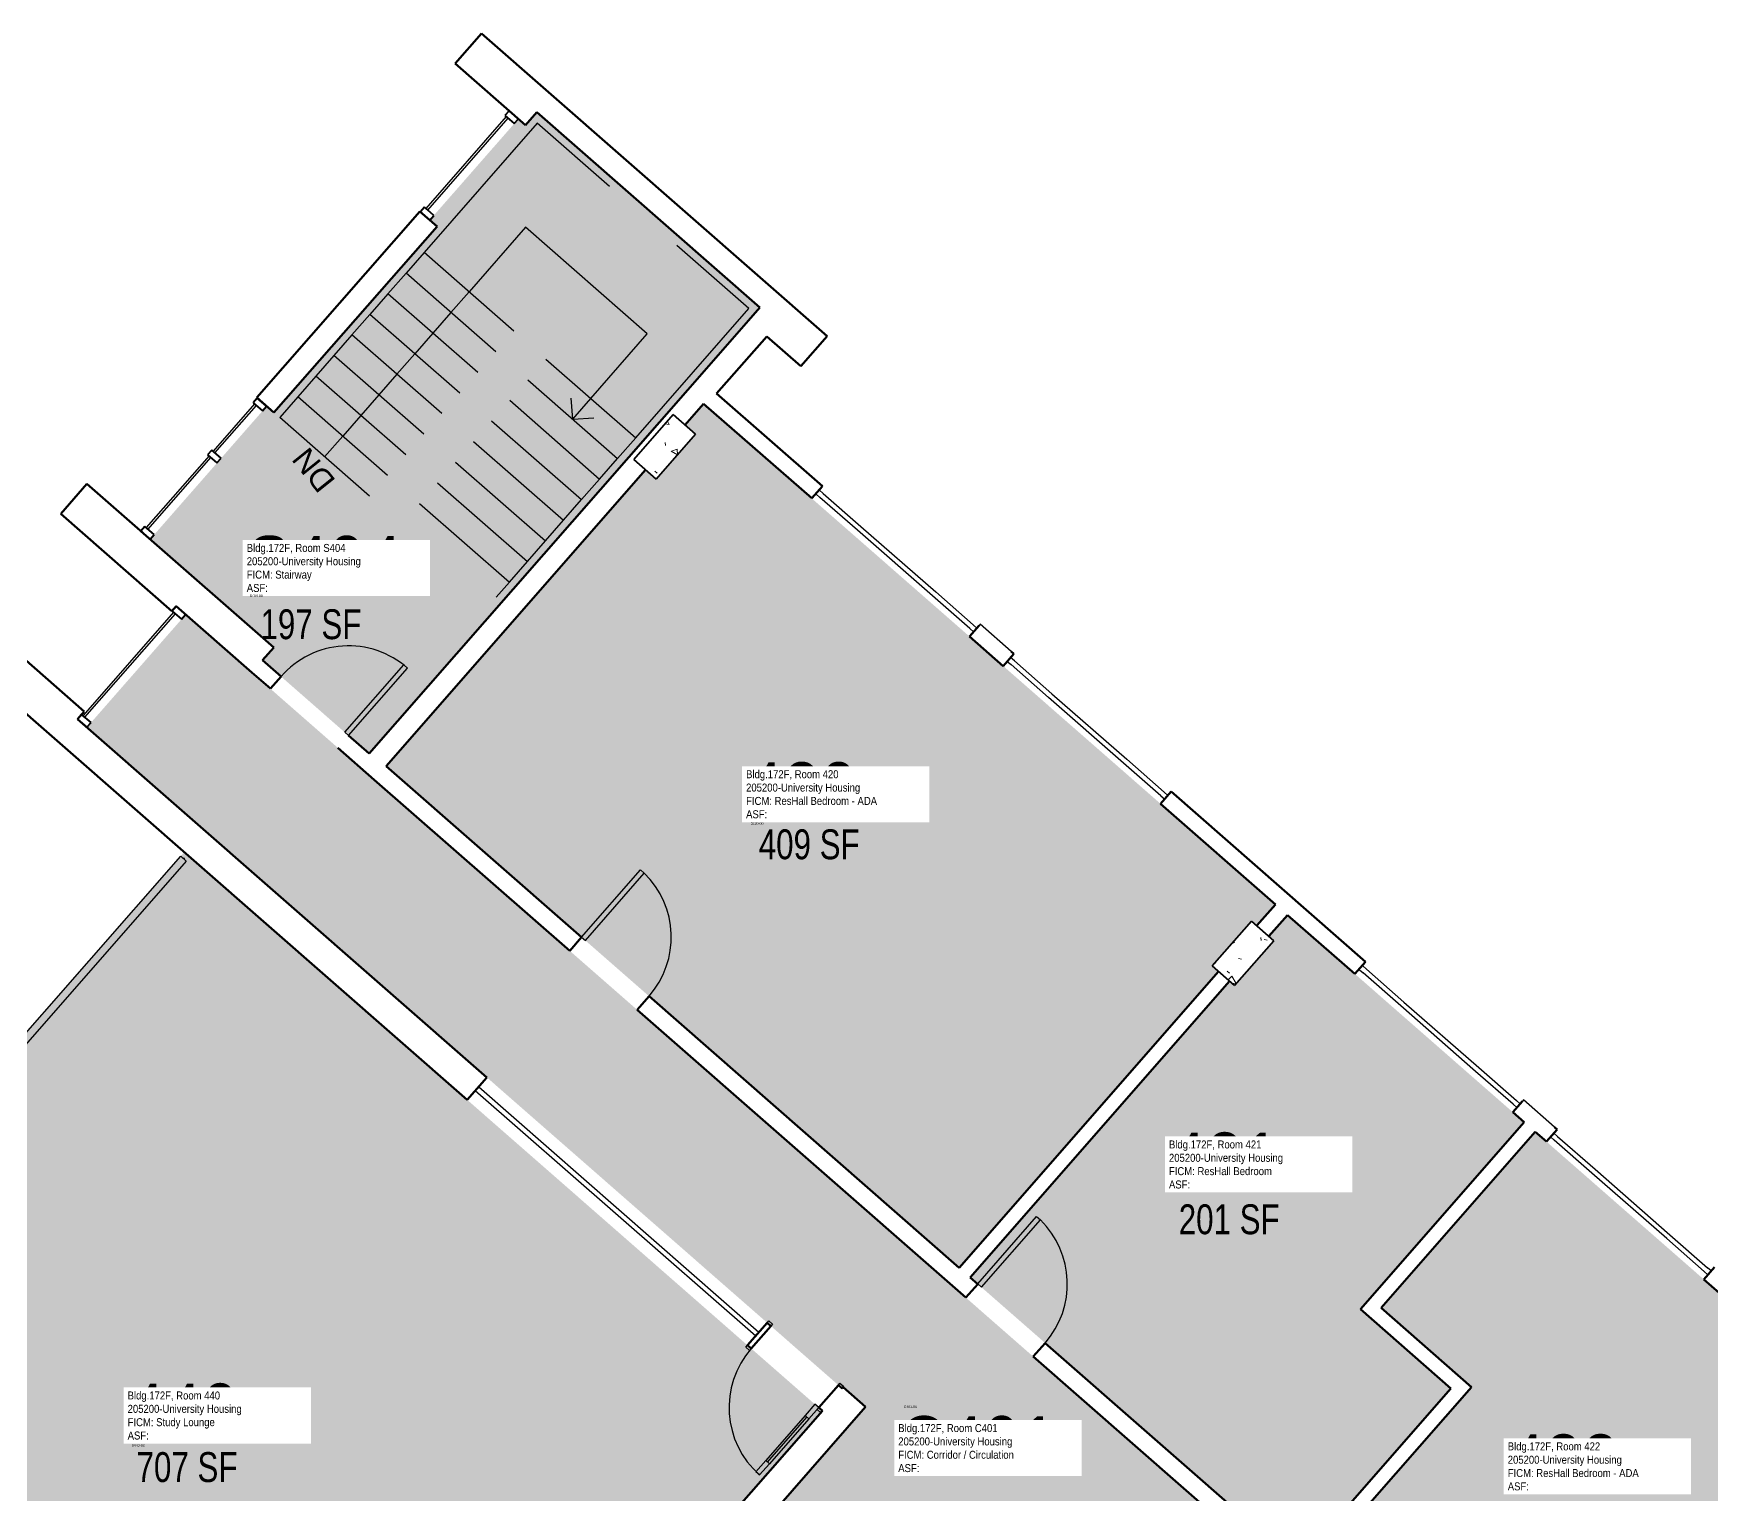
# Model space of a CAD drawing. Header units: inches. Extents: x 69234239 to 69236626, y 27656166 to 27658522.
# Drawn here: x 69234664 to 69235338, y 27657936 to 27658522 of the extents above; entities that cross this region are included whole.
import ezdxf
from ezdxf.enums import TextEntityAlignment as Align

# ---------------------------------------------------------------- set-up
doc = ezdxf.new("R2010")
doc.units = ezdxf.units.IN
doc.header["$LTSCALE"] = 100
doc.header["$MEASUREMENT"] = 0
for name, color, linetype in [('A-COLS', 5, 'CONTINUOUS'), ('A-DOOR', 2, 'CONTINUOUS'), ('A-FLOR', 3, 'CONTINUOUS'), ('A-GLAZ', 1, 'CONTINUOUS'), ('A-IDEN-RNUM', 7, 'CONTINUOUS'), ('A-IDEN-SNUM', 4, 'CONTINUOUS'), ('A-IDEN-VNUM', 4, 'CONTINUOUS'), ('A-WALL', 5, 'CONTINUOUS'), ('AREA-TEXT', 3, 'CONTINUOUS'), ('Rooms-Category-Color', 7, 'CONTINUOUS'), ('Rooms-College-Color', 7, 'CONTINUOUS'), ('Rooms-Department-Color', 7, 'CONTINUOUS'), ('Rooms-Division-Color', 7, 'CONTINUOUS'), ('Rooms-Information', 7, 'CONTINUOUS')]:
    doc.layers.add(name, color=color, linetype=linetype)
doc.styles.add('Arial', font='arial.ttf')
doc.styles.add('CP_AREA', font='arial.ttf', dxfattribs={"height": 15})
doc.styles.add('CP_ROOMSNUMBER', font='arial.ttf', dxfattribs={"height": 1})
doc.styles.add('CP_ROOMVNUMBER', font='arial.ttf', dxfattribs={"width": 0.85, "height": 0.075})

msp = doc.modelspace()

# ---------------------------------------------------------------- hatches: boundary and pattern name
at = {"layer": 'A-COLS', "lineweight": 5}
h = msp.add_hatch(dxfattribs=at)
h.set_pattern_fill('FP_24', color=256, angle=-41.20918, style=0, pattern_type=2)
h.set_pattern_definition([(178.7908, (69235784.634, 27657305.721), (-15.37654, 22.9776), [2.88, -31.68]), (123.7908, (69235784.634, 27657305.72), (-19.1757, -22.2481), [2.304, -25.344]), (229.2418, (69235783.352, 27657307.636), (-34.5522, 0.7301), [2.448, -26.924]), (174.9748, (69235778.647, 27657300.91), (-20.71984, 35.925), [4.32, -47.52]), (225.4268, (69235776.92, 27657303.903), (-51.6406, 4.5404), [3.671, -40.386]), (119.9748, (69235778.647, 27657300.91), (-51.6408, 4.5406), [3.456, -38.016]), (149.7908, (69235777.739, 27657305.106), (-2.30886, 27.55136), [2.88, -31.68]), (94.7908, (69235777.74, 27657305.106), (-27.55756, -10.16206), [2.304, -25.344]), (200.2418, (69235777.546, 27657307.402), (-29.8661, 17.3898), [2.448, -26.924]), (166.2908, (69235784.634, 27657305.721), (-10.255806, -7.64421), [1.267, -23.77, 1.267, -24.461, -25.44]), (166.2908, (69235784.634, 27657305.721), (-10.255806, -7.64421), [-50.765, 1.267, -24.173]), (136.2908, (69235784.634, 27657305.721), (-18.1331, -1.61451), [1.267, -13.402, 1.267, -23.194, -9.696]), (136.2908, (69235784.634, 27657305.721), (-18.1331, -1.61451), [-39.13, 1.267, -8.429]), (96.2908, (69235789.999, 27657299.047), (-12.16747, 16.520224), [1.267, -8.333, 1.267, -28.685, -39.744]), (96.2908, (69235789.999, 27657299.047), (-12.16747, 16.520224), [-39.552, 1.267, -38.477]), (86.2908, (69235792.404, 27657296.054), (-17.02624, 15.04698), [1.267, -11.213, 1.267, -18.624, -28.224]), (86.2908, (69235792.404, 27657296.054), (-17.02624, 15.04698), [-32.371, 1.267, -26.957])])
h.paths.add_polyline_path([(69234930.11, 27658361.48), (69234921.08, 27658369.39), (69234905.27, 27658351.33), (69234914.3, 27658343.43)], flags=0)
h = msp.add_hatch(dxfattribs=at)
h.set_pattern_fill('FP_25', color=256, angle=-41.20918, style=0, pattern_type=2)
h.set_pattern_definition([(178.7908, (69235784.634, 27657305.722), (-15.37654, 22.9776), [2.88, -31.68]), (123.7908, (69235784.634, 27657305.722), (-19.1757, -22.2481), [2.304, -25.344]), (229.2418, (69235783.352, 27657307.636), (-34.5522, 0.7301), [2.448, -26.924]), (174.975, (69235778.647, 27657300.91), (-20.7198, 35.925), [4.32, -47.52]), (225.427, (69235776.92, 27657303.903), (-51.6406, 4.5404), [3.671, -40.386]), (119.975, (69235778.647, 27657300.91), (-51.6408, 4.5406), [3.456, -38.016]), (149.7908, (69235777.739, 27657305.106), (-2.30886, 27.55136), [2.88, -31.68]), (94.7908, (69235777.74, 27657305.106), (-27.55756, -10.1621), [2.304, -25.344]), (200.2418, (69235777.546, 27657307.402), (-29.8661, 17.3898), [2.448, -26.924]), (166.2908, (69235784.634, 27657305.722), (-10.25581, -7.64421), [1.267, -23.77, 1.267, -24.461, -25.44]), (166.2908, (69235784.634, 27657305.722), (-10.25581, -7.64421), [-50.765, 1.267, -24.173]), (136.2908, (69235784.634, 27657305.722), (-18.1331, -1.61451), [1.267, -13.402, 1.267, -23.194, -9.696]), (136.2908, (69235784.634, 27657305.722), (-18.1331, -1.61451), [-39.13, 1.267, -8.429]), (96.2908, (69235789.999, 27657299.047), (-12.16747, 16.52022), [1.267, -8.333, 1.267, -28.685, -39.744]), (96.2908, (69235789.999, 27657299.047), (-12.16747, 16.52022), [-39.552, 1.267, -38.477]), (86.2908, (69235792.404, 27657296.054), (-17.02624, 15.04698), [1.267, -11.213, 1.267, -18.624, -28.224]), (86.2908, (69235792.404, 27657296.054), (-17.02624, 15.04698), [-32.371, 1.267, -26.957])])
h.paths.add_polyline_path([(69235162.42, 27658158.05), (69235153.39, 27658165.96), (69235137.58, 27658147.9), (69235146.61, 27658139.99)], flags=0)
at = {"layer": 'Rooms-Category-Color', "true_color": 0xadadad}
for points in [[(69234760.73, 27658275.86), (69234756.2, 27658270.69), (69234799, 27658233.21), (69234799.54, 27658233.83), (69234903.67, 27658352.74), (69234919.48, 27658370.79), (69234926.93, 27658379.3), (69234926.97, 27658379.35), (69234926.97, 27658379.35), (69234929.12, 27658381.8), (69234955.93, 27658412.41), (69234866.4, 27658490.81), (69234861.87, 27658485.64), (69234858.98, 27658488.18), (69234823.4, 27658447.55), (69234826.31, 27658445), (69234760.79, 27658370.18), (69234757.87, 27658372.74), (69234711.09, 27658319.3), (69234753.23, 27658282.43), (69234753.23, 27658282.43)], [(69234685.7, 27658243.8), (69234846.08, 27658103.34), (69234892.86, 27658062.38), (69234988.96, 27657978.23), (69234989.36, 27657978.68), (69234998.39, 27657970.78), (69234994.04, 27657965.81), (69234789.14, 27657731.84), (69234785.11, 27657727.23), (69234776.08, 27657735.13), (69234776.16, 27657735.23), (69234637.57, 27657856.59), (69234633.57, 27657860.09), (69234633.57, 27657860.09), (69234631.31, 27657862.08), (69234483.78, 27657991.27), (69234472.9, 27658000.8), (69234433.28, 27657955.56), (69234458.14, 27657933.8), (69234458.13, 27657933.78), (69234505.4, 27657892.39), (69234641.66, 27657773.07), (69234740.95, 27657686.12), (69234877.22, 27657566.79), (69234976.9, 27657479.5), (69235094.64, 27657376.4), (69235214.47, 27657271.45), (69235254.01, 27657316.6), (69235244.41, 27657325.01), (69235246.38, 27657327.27), (69235217.61, 27657352.47), (69235215.61, 27657350.19), (69235200.19, 27657363.7), (69235171.35, 27657388.98), (69235171.35, 27657388.98), (69235111.42, 27657441.46), (69235113.4, 27657443.73), (69235084.63, 27657468.93), (69235082.64, 27657466.66), (69235080.58, 27657468.47), (69235080.59, 27657468.47), (69235007.19, 27657532.75), (69234926.02, 27657603.83), (69234925.59, 27657604.21), (69234925.59, 27657604.21), (69234902.25, 27657624.64), (69234854.17, 27657666.75), (69234853.75, 27657667.12), (69234851.75, 27657668.83), (69234830.25, 27657687.67), (69234878.01, 27657742.2), (69234878.01, 27657742.2), (69234995.22, 27657876.06), (69235043.24, 27657930.88), (69235064.76, 27657912.03), (69235067.49, 27657909.64), (69235071.46, 27657906.16), (69235115.22, 27657867.84), (69235138.94, 27657847.07), (69235138.93, 27657847.07), (69235248.09, 27657751.48), (69235291.57, 27657713.4), (69235466.98, 27657559.79), (69235506.55, 27657604.96), (69235386.59, 27657710.01), (69235268.87, 27657813.1), (69235169.18, 27657900.4), (69235033.43, 27658019.28), (69234801.16, 27658222.68), (69234801.11, 27658222.73), (69234797.91, 27658225.52), (69234751.91, 27658265.8), (69234751.91, 27658265.8), (69234744.42, 27658272.37), (69234725.34, 27658289.07)]]:
    msp.add_hatch(color=253, dxfattribs=at).paths.add_polyline_path(points)
at = {"layer": 'Rooms-Category-Color', "true_color": 0x728ef3}
for points in [[(69234805.89, 27658228.18), (69235036, 27658026.67), (69235140.18, 27658145.63), (69235137.58, 27658147.9), (69235153.39, 27658165.96), (69235155.52, 27658164.09), (69235163.01, 27658172.65), (69234933.37, 27658373.75), (69234925.87, 27658365.19), (69234930.11, 27658361.48), (69234914.3, 27658343.43), (69234910.06, 27658347.14)], [(69234784.07, 27657744.26), (69234981.06, 27657969.2), (69234888.91, 27658049.9), (69234724.78, 27658193.62), (69234527.8, 27657968.68), (69234641.4, 27657869.19)], [(69235040.42, 27658022.8), (69235171.75, 27657907.79), (69235233.41, 27657978.21), (69235197.13, 27658009.98), (69235262.95, 27658085.13), (69235167.9, 27658168.37), (69235160.41, 27658159.81), (69235162.42, 27658158.05), (69235148.75, 27658142.44), (69235146.61, 27658139.99), (69235144.6, 27658141.75)], [(69235176.17, 27657903.92), (69235271.44, 27657820.49), (69235375.61, 27657939.45), (69235373.05, 27657941.69), (69235388.82, 27657959.7), (69235388.86, 27657959.75), (69235390.95, 27657957.92), (69235398.44, 27657966.48), (69235267.37, 27658081.26), (69235205.43, 27658010.53), (69235241.7, 27657978.76)]]:
    msp.add_hatch(color=171, dxfattribs=at).paths.add_polyline_path(points)
at = {"layer": 'Rooms-College-Color', "true_color": 0xadadad}
for points in [[(69234760.73, 27658275.86), (69234756.2, 27658270.69), (69234799, 27658233.21), (69234799.54, 27658233.83), (69234903.67, 27658352.74), (69234919.48, 27658370.79), (69234926.93, 27658379.3), (69234926.97, 27658379.35), (69234926.97, 27658379.35), (69234929.12, 27658381.8), (69234955.93, 27658412.41), (69234866.4, 27658490.81), (69234861.87, 27658485.64), (69234858.98, 27658488.18), (69234823.4, 27658447.55), (69234826.31, 27658445), (69234760.79, 27658370.18), (69234757.87, 27658372.74), (69234711.09, 27658319.3), (69234753.23, 27658282.43), (69234753.23, 27658282.43)], [(69234805.89, 27658228.18), (69235036, 27658026.67), (69235140.18, 27658145.63), (69235137.58, 27658147.9), (69235153.39, 27658165.96), (69235155.52, 27658164.09), (69235163.01, 27658172.65), (69234933.37, 27658373.75), (69234925.87, 27658365.19), (69234930.11, 27658361.48), (69234914.3, 27658343.43), (69234910.06, 27658347.14)], [(69234685.7, 27658243.8), (69234846.08, 27658103.34), (69234892.86, 27658062.38), (69234988.96, 27657978.23), (69234989.36, 27657978.68), (69234998.39, 27657970.78), (69234994.04, 27657965.81), (69234789.14, 27657731.84), (69234785.11, 27657727.23), (69234776.08, 27657735.13), (69234776.16, 27657735.23), (69234637.57, 27657856.59), (69234633.57, 27657860.09), (69234633.57, 27657860.09), (69234631.31, 27657862.08), (69234483.78, 27657991.27), (69234472.9, 27658000.8), (69234433.28, 27657955.56), (69234458.14, 27657933.8), (69234458.13, 27657933.78), (69234505.4, 27657892.39), (69234641.66, 27657773.07), (69234740.95, 27657686.12), (69234877.22, 27657566.79), (69234976.9, 27657479.5), (69235094.64, 27657376.4), (69235214.47, 27657271.45), (69235254.01, 27657316.6), (69235244.41, 27657325.01), (69235246.38, 27657327.27), (69235217.61, 27657352.47), (69235215.61, 27657350.19), (69235200.19, 27657363.7), (69235171.35, 27657388.98), (69235171.35, 27657388.98), (69235111.42, 27657441.46), (69235113.4, 27657443.73), (69235084.63, 27657468.93), (69235082.64, 27657466.66), (69235080.58, 27657468.47), (69235080.59, 27657468.47), (69235007.19, 27657532.75), (69234926.02, 27657603.83), (69234925.59, 27657604.21), (69234925.59, 27657604.21), (69234902.25, 27657624.64), (69234854.17, 27657666.75), (69234853.75, 27657667.12), (69234851.75, 27657668.83), (69234830.25, 27657687.67), (69234878.01, 27657742.2), (69234878.01, 27657742.2), (69234995.22, 27657876.06), (69235043.24, 27657930.88), (69235064.76, 27657912.03), (69235067.49, 27657909.64), (69235071.46, 27657906.16), (69235115.22, 27657867.84), (69235138.94, 27657847.07), (69235138.93, 27657847.07), (69235248.09, 27657751.48), (69235291.57, 27657713.4), (69235466.98, 27657559.79), (69235506.55, 27657604.96), (69235386.59, 27657710.01), (69235268.87, 27657813.1), (69235169.18, 27657900.4), (69235033.43, 27658019.28), (69234801.16, 27658222.68), (69234801.11, 27658222.73), (69234797.91, 27658225.52), (69234751.91, 27658265.8), (69234751.91, 27658265.8), (69234744.42, 27658272.37), (69234725.34, 27658289.07)], [(69234784.07, 27657744.26), (69234981.06, 27657969.2), (69234888.91, 27658049.9), (69234724.78, 27658193.62), (69234527.8, 27657968.68), (69234641.4, 27657869.19)], [(69235040.42, 27658022.8), (69235171.75, 27657907.79), (69235233.41, 27657978.21), (69235197.13, 27658009.98), (69235262.95, 27658085.13), (69235167.9, 27658168.37), (69235160.41, 27658159.81), (69235162.42, 27658158.05), (69235148.75, 27658142.44), (69235146.61, 27658139.99), (69235144.6, 27658141.75)], [(69235176.17, 27657903.92), (69235271.44, 27657820.49), (69235375.61, 27657939.45), (69235373.05, 27657941.69), (69235388.82, 27657959.7), (69235388.86, 27657959.75), (69235390.95, 27657957.92), (69235398.44, 27657966.48), (69235267.37, 27658081.26), (69235205.43, 27658010.53), (69235241.7, 27657978.76)]]:
    msp.add_hatch(color=253, dxfattribs=at).paths.add_polyline_path(points)
at = {"layer": 'Rooms-Department-Color', "true_color": 0xacacac}
for points in [[(69234760.73, 27658275.86), (69234756.2, 27658270.69), (69234799, 27658233.21), (69234799.54, 27658233.83), (69234903.67, 27658352.74), (69234919.48, 27658370.79), (69234926.93, 27658379.3), (69234926.97, 27658379.35), (69234926.97, 27658379.35), (69234929.12, 27658381.8), (69234955.93, 27658412.41), (69234866.4, 27658490.81), (69234861.87, 27658485.64), (69234858.98, 27658488.18), (69234823.4, 27658447.55), (69234826.31, 27658445), (69234760.79, 27658370.18), (69234757.87, 27658372.74), (69234711.09, 27658319.3), (69234753.23, 27658282.43), (69234753.23, 27658282.43)], [(69234685.7, 27658243.8), (69234846.08, 27658103.34), (69234892.86, 27658062.38), (69234988.96, 27657978.23), (69234989.36, 27657978.68), (69234998.39, 27657970.78), (69234994.04, 27657965.81), (69234789.14, 27657731.84), (69234785.11, 27657727.23), (69234776.08, 27657735.13), (69234776.16, 27657735.23), (69234637.57, 27657856.59), (69234633.57, 27657860.09), (69234633.57, 27657860.09), (69234631.31, 27657862.08), (69234483.78, 27657991.27), (69234472.9, 27658000.8), (69234433.28, 27657955.56), (69234458.14, 27657933.8), (69234458.13, 27657933.78), (69234505.4, 27657892.39), (69234641.66, 27657773.07), (69234740.95, 27657686.12), (69234877.22, 27657566.79), (69234976.9, 27657479.5), (69235094.64, 27657376.4), (69235214.47, 27657271.45), (69235254.01, 27657316.6), (69235244.41, 27657325.01), (69235246.38, 27657327.27), (69235217.61, 27657352.47), (69235215.61, 27657350.19), (69235200.19, 27657363.7), (69235171.35, 27657388.98), (69235171.35, 27657388.98), (69235111.42, 27657441.46), (69235113.4, 27657443.73), (69235084.63, 27657468.93), (69235082.64, 27657466.66), (69235080.58, 27657468.47), (69235080.59, 27657468.47), (69235007.19, 27657532.75), (69234926.02, 27657603.83), (69234925.59, 27657604.21), (69234925.59, 27657604.21), (69234902.25, 27657624.64), (69234854.17, 27657666.75), (69234853.75, 27657667.12), (69234851.75, 27657668.83), (69234830.25, 27657687.67), (69234878.01, 27657742.2), (69234878.01, 27657742.2), (69234995.22, 27657876.06), (69235043.24, 27657930.88), (69235064.76, 27657912.03), (69235067.49, 27657909.64), (69235071.46, 27657906.16), (69235115.22, 27657867.84), (69235138.94, 27657847.07), (69235138.93, 27657847.07), (69235248.09, 27657751.48), (69235291.57, 27657713.4), (69235466.98, 27657559.79), (69235506.55, 27657604.96), (69235386.59, 27657710.01), (69235268.87, 27657813.1), (69235169.18, 27657900.4), (69235033.43, 27658019.28), (69234801.16, 27658222.68), (69234801.11, 27658222.73), (69234797.91, 27658225.52), (69234751.91, 27658265.8), (69234751.91, 27658265.8), (69234744.42, 27658272.37), (69234725.34, 27658289.07)]]:
    msp.add_hatch(color=253, dxfattribs=at).paths.add_polyline_path(points)
at = {"layer": 'Rooms-Department-Color', "true_color": 0x604aed}
for points in [[(69234805.89, 27658228.18), (69235036, 27658026.67), (69235140.18, 27658145.63), (69235137.58, 27658147.9), (69235153.39, 27658165.96), (69235155.52, 27658164.09), (69235163.01, 27658172.65), (69234933.37, 27658373.75), (69234925.87, 27658365.19), (69234930.11, 27658361.48), (69234914.3, 27658343.43), (69234910.06, 27658347.14)], [(69234784.07, 27657744.26), (69234981.06, 27657969.2), (69234888.91, 27658049.9), (69234724.78, 27658193.62), (69234527.8, 27657968.68), (69234641.4, 27657869.19)], [(69235040.42, 27658022.8), (69235171.75, 27657907.79), (69235233.41, 27657978.21), (69235197.13, 27658009.98), (69235262.95, 27658085.13), (69235167.9, 27658168.37), (69235160.41, 27658159.81), (69235162.42, 27658158.05), (69235148.75, 27658142.44), (69235146.61, 27658139.99), (69235144.6, 27658141.75)], [(69235176.17, 27657903.92), (69235271.44, 27657820.49), (69235375.61, 27657939.45), (69235373.05, 27657941.69), (69235388.82, 27657959.7), (69235388.86, 27657959.75), (69235390.95, 27657957.92), (69235398.44, 27657966.48), (69235267.37, 27658081.26), (69235205.43, 27658010.53), (69235241.7, 27657978.76)]]:
    msp.add_hatch(color=173, dxfattribs=at).paths.add_polyline_path(points)
at = {"layer": 'Rooms-Division-Color', "true_color": 0xadadad}
for points in [[(69234760.73, 27658275.86), (69234756.2, 27658270.69), (69234799, 27658233.21), (69234799.54, 27658233.83), (69234903.67, 27658352.74), (69234919.48, 27658370.79), (69234926.93, 27658379.3), (69234926.97, 27658379.35), (69234926.97, 27658379.35), (69234929.12, 27658381.8), (69234955.93, 27658412.41), (69234866.4, 27658490.81), (69234861.87, 27658485.64), (69234858.98, 27658488.18), (69234823.4, 27658447.55), (69234826.31, 27658445), (69234760.79, 27658370.18), (69234757.87, 27658372.74), (69234711.09, 27658319.3), (69234753.23, 27658282.43), (69234753.23, 27658282.43)], [(69234685.7, 27658243.8), (69234846.08, 27658103.34), (69234892.86, 27658062.38), (69234988.96, 27657978.23), (69234989.36, 27657978.68), (69234998.39, 27657970.78), (69234994.04, 27657965.81), (69234789.14, 27657731.84), (69234785.11, 27657727.23), (69234776.08, 27657735.13), (69234776.16, 27657735.23), (69234637.57, 27657856.59), (69234633.57, 27657860.09), (69234633.57, 27657860.09), (69234631.31, 27657862.08), (69234483.78, 27657991.27), (69234472.9, 27658000.8), (69234433.28, 27657955.56), (69234458.14, 27657933.8), (69234458.13, 27657933.78), (69234505.4, 27657892.39), (69234641.66, 27657773.07), (69234740.95, 27657686.12), (69234877.22, 27657566.79), (69234976.9, 27657479.5), (69235094.64, 27657376.4), (69235214.47, 27657271.45), (69235254.01, 27657316.6), (69235244.41, 27657325.01), (69235246.38, 27657327.27), (69235217.61, 27657352.47), (69235215.61, 27657350.19), (69235200.19, 27657363.7), (69235171.35, 27657388.98), (69235171.35, 27657388.98), (69235111.42, 27657441.46), (69235113.4, 27657443.73), (69235084.63, 27657468.93), (69235082.64, 27657466.66), (69235080.58, 27657468.47), (69235080.59, 27657468.47), (69235007.19, 27657532.75), (69234926.02, 27657603.83), (69234925.59, 27657604.21), (69234925.59, 27657604.21), (69234902.25, 27657624.64), (69234854.17, 27657666.75), (69234853.75, 27657667.12), (69234851.75, 27657668.83), (69234830.25, 27657687.67), (69234878.01, 27657742.2), (69234878.01, 27657742.2), (69234995.22, 27657876.06), (69235043.24, 27657930.88), (69235064.76, 27657912.03), (69235067.49, 27657909.64), (69235071.46, 27657906.16), (69235115.22, 27657867.84), (69235138.94, 27657847.07), (69235138.93, 27657847.07), (69235248.09, 27657751.48), (69235291.57, 27657713.4), (69235466.98, 27657559.79), (69235506.55, 27657604.96), (69235386.59, 27657710.01), (69235268.87, 27657813.1), (69235169.18, 27657900.4), (69235033.43, 27658019.28), (69234801.16, 27658222.68), (69234801.11, 27658222.73), (69234797.91, 27658225.52), (69234751.91, 27658265.8), (69234751.91, 27658265.8), (69234744.42, 27658272.37), (69234725.34, 27658289.07)]]:
    msp.add_hatch(color=253, dxfattribs=at).paths.add_polyline_path(points)
at = {"layer": 'Rooms-Division-Color', "true_color": 0x604aed}
for points in [[(69234805.89, 27658228.18), (69235036, 27658026.67), (69235140.18, 27658145.63), (69235137.58, 27658147.9), (69235153.39, 27658165.96), (69235155.52, 27658164.09), (69235163.01, 27658172.65), (69234933.37, 27658373.75), (69234925.87, 27658365.19), (69234930.11, 27658361.48), (69234914.3, 27658343.43), (69234910.06, 27658347.14)], [(69234784.07, 27657744.26), (69234981.06, 27657969.2), (69234888.91, 27658049.9), (69234724.78, 27658193.62), (69234527.8, 27657968.68), (69234641.4, 27657869.19)], [(69235040.42, 27658022.8), (69235171.75, 27657907.79), (69235233.41, 27657978.21), (69235197.13, 27658009.98), (69235262.95, 27658085.13), (69235167.9, 27658168.37), (69235160.41, 27658159.81), (69235162.42, 27658158.05), (69235148.75, 27658142.44), (69235146.61, 27658139.99), (69235144.6, 27658141.75)], [(69235176.17, 27657903.92), (69235271.44, 27657820.49), (69235375.61, 27657939.45), (69235373.05, 27657941.69), (69235388.82, 27657959.7), (69235388.86, 27657959.75), (69235390.95, 27657957.92), (69235398.44, 27657966.48), (69235267.37, 27658081.26), (69235205.43, 27658010.53), (69235241.7, 27657978.76)]]:
    msp.add_hatch(color=173, dxfattribs=at).paths.add_polyline_path(points)

# ---------------------------------------------------------------- linework, layer by layer
at = {"layer": 'A-COLS', "lineweight": 35}
for p, q in [((69234905.27, 27658351.33), (69234921.08, 27658369.39)), ((69234921.08, 27658369.39), (69234930.11, 27658361.48)), ((69234930.11, 27658361.48), (69234914.3, 27658343.43)), ((69234914.3, 27658343.43), (69234905.27, 27658351.33)), ((69235137.58, 27658147.9), (69235153.39, 27658165.96)), ((69235153.39, 27658165.96), (69235162.42, 27658158.05)), ((69235162.42, 27658158.05), (69235146.61, 27658139.99)), ((69235146.61, 27658139.99), (69235137.58, 27658147.9))]:
    msp.add_line(p, q, dxfattribs=at)
at = {"layer": 'A-DOOR'}
for p, q in [((69234789.23, 27658241.79), (69234812.95, 27658268.88)), ((69234790.74, 27658240.48), (69234814.45, 27658267.56)), ((69234814.45, 27658267.56), (69234812.95, 27658268.88)), ((69234790.74, 27658240.48), (69234789.23, 27658241.79)), ((69234884.36, 27658159.46), (69234908.04, 27658186.5)), ((69234885.87, 27658158.14), (69234909.55, 27658185.18)), ((69234908.04, 27658186.5), (69234909.55, 27658185.18)), ((69234884.36, 27658159.46), (69234885.87, 27658158.14)), ((69235043.43, 27658020.16), (69235067.11, 27658047.2)), ((69235067.11, 27658047.2), (69235068.62, 27658045.88)), ((69235044.93, 27658018.84), (69235068.62, 27658045.88)), ((69235043.43, 27658020.16), (69235044.93, 27658018.84)), ((69234958.88, 27658004.56), (69234959.54, 27658005.32)), ((69234959.54, 27658005.32), (69234961.05, 27658004)), ((69234961.05, 27658004), (69234960.39, 27658003.25)), ((69234950.32, 27657994.78), (69234950.98, 27657995.54)), ((69234951.82, 27657993.47), (69234950.32, 27657994.78)), ((69234952.48, 27657994.22), (69234951.82, 27657993.47)), ((69234987.47, 27657979.53), (69234988.13, 27657980.28)), ((69234988.13, 27657980.28), (69234989.64, 27657978.96)), ((69234989.64, 27657978.96), (69234989.07, 27657978.32)), ((69234974.11, 27657967.31), (69234958.3, 27657949.25)), ((69234959.05, 27657948.59), (69234974.86, 27657966.65)), ((69234978.06, 27657971.82), (69234974.11, 27657967.31)), ((69234974.11, 27657967.31), (69234975.61, 27657965.99)), ((69234979.57, 27657970.5), (69234975.61, 27657965.99)), ((69234979.57, 27657970.5), (69234978.06, 27657971.82)), ((69234978.91, 27657969.75), (69234979.57, 27657970.5)), ((69234980.4, 27657968.44), (69234978.91, 27657969.75)), ((69234975.61, 27657965.99), (69234959.8, 27657947.93)), ((69234958.3, 27657949.25), (69234954.34, 27657944.74)), ((69234959.8, 27657947.93), (69234955.85, 27657943.42)), ((69234958.3, 27657949.25), (69234959.8, 27657947.93)), ((69234955.85, 27657943.42), (69234954.34, 27657944.74))]:
    msp.add_line(p, q, dxfattribs=at)
at = {"layer": 'A-DOOR', "lineweight": 25}
for centre, start, end in [((69234790.74, 27658240.48), 48.79137, 138.79137), ((69234884.36, 27658159.46), 318.79082, 45.60608), ((69235043.43, 27658020.16), 318.79082, 45.60608), ((69234979.57, 27657970.5), 138.79082, 228.79082)]:
    msp.add_arc(centre, 36, start, end, dxfattribs=at)
at = {"layer": 'A-FLOR'}
for p, q in [((69234866.54, 27658486.39), (69234821.08, 27658434.48)), ((69234895.5, 27658461.03), (69234866.54, 27658486.39)), ((69234861.87, 27658444.62), (69234839.14, 27658418.67)), ((69234910.75, 27658401.81), (69234861.87, 27658444.62)), ((69234821.08, 27658434.48), (69234813.84, 27658426.2)), ((69234857.19, 27658402.86), (69234821.08, 27658434.48)), ((69234951.54, 27658411.96), (69234922.58, 27658437.31)), ((69234813.84, 27658426.2), (69234806.59, 27658417.93)), ((69234849.95, 27658394.58), (69234813.84, 27658426.2)), ((69234806.59, 27658417.93), (69234799.34, 27658409.65)), ((69234842.7, 27658386.31), (69234806.59, 27658417.93)), ((69234839.14, 27658418.67), (69234831.89, 27658410.39)), ((69234906.08, 27658360.05), (69234951.54, 27658411.96)), ((69234799.34, 27658409.65), (69234792.1, 27658401.38)), ((69234835.45, 27658378.03), (69234799.34, 27658409.65)), ((69234831.89, 27658410.39), (69234824.65, 27658402.12)), ((69234792.1, 27658401.38), (69234784.85, 27658393.1)), ((69234828.21, 27658369.76), (69234792.1, 27658401.38)), ((69234824.65, 27658402.12), (69234817.4, 27658393.84)), ((69234888.03, 27658375.86), (69234910.75, 27658401.81)), ((69234784.85, 27658393.1), (69234777.6, 27658384.83)), ((69234820.96, 27658361.48), (69234784.85, 27658393.1)), ((69234817.4, 27658393.84), (69234810.15, 27658385.57)), ((69234869.97, 27658391.67), (69234906.08, 27658360.05)), ((69234777.6, 27658384.83), (69234770.36, 27658376.55)), ((69234813.71, 27658353.2), (69234777.6, 27658384.83)), ((69234810.15, 27658385.57), (69234802.9, 27658377.29)), ((69234802.9, 27658377.29), (69234795.66, 27658369.02)), ((69234862.72, 27658383.39), (69234898.83, 27658351.77)), ((69234770.36, 27658376.55), (69234763.11, 27658368.28)), ((69234806.47, 27658344.93), (69234770.36, 27658376.55)), ((69234855.48, 27658375.12), (69234891.59, 27658343.5)), ((69234880.78, 27658367.58), (69234880.22, 27658376.05)), ((69234880.78, 27658367.58), (69234888.03, 27658375.86)), ((69234799.22, 27658336.65), (69234763.11, 27658368.28)), ((69234795.66, 27658369.02), (69234788.41, 27658360.74)), ((69234848.23, 27658366.84), (69234884.34, 27658335.22)), ((69234880.78, 27658367.58), (69234889.25, 27658368.14)), ((69234788.41, 27658360.74), (69234781.16, 27658352.47)), ((69234840.98, 27658358.57), (69234877.09, 27658326.94)), ((69234898.83, 27658351.77), (69234906.08, 27658360.05)), ((69234833.74, 27658350.29), (69234869.85, 27658318.67)), ((69234891.59, 27658343.5), (69234898.83, 27658351.77)), ((69234884.34, 27658335.22), (69234891.59, 27658343.5)), ((69234826.49, 27658342.02), (69234862.6, 27658310.39)), ((69234819.24, 27658333.74), (69234855.35, 27658302.12)), ((69234877.09, 27658326.94), (69234884.34, 27658335.22)), ((69234869.85, 27658318.67), (69234877.09, 27658326.94)), ((69234862.6, 27658310.39), (69234869.85, 27658318.67)), ((69234855.35, 27658302.12), (69234862.6, 27658310.39)), ((69234850.08, 27658296.1), (69234855.35, 27658302.12))]:
    msp.add_line(p, q, dxfattribs=at)
at = {"layer": 'A-GLAZ'}
for p, q in [((69234854.13, 27658489.1), (69234821.85, 27658452.23)), ((69234822.6, 27658451.57), (69234854.89, 27658488.44)), ((69234854.89, 27658488.44), (69234854.13, 27658489.1)), ((69234821.85, 27658452.23), (69234822.6, 27658451.57)), ((69234753.02, 27658373.66), (69234736.37, 27658354.64)), ((69234737.12, 27658353.98), (69234753.77, 27658373)), ((69234753.77, 27658373), (69234753.02, 27658373.66)), ((69234734.72, 27658352.76), (69234709.53, 27658324)), ((69234710.29, 27658323.34), (69234735.47, 27658352.1)), ((69234735.47, 27658352.1), (69234734.72, 27658352.76)), ((69234736.37, 27658354.64), (69234737.12, 27658353.98)), ((69234978.6, 27658337.47), (69234980.1, 27658336.15)), ((69234981.42, 27658337.65), (69234979.91, 27658338.97)), ((69234981.42, 27658337.65), (69234996.46, 27658324.48)), ((69234995.15, 27658322.97), (69234980.1, 27658336.15)), ((69234709.53, 27658324), (69234710.29, 27658323.34)), ((69234996.46, 27658324.48), (69235026.56, 27658298.13)), ((69235025.24, 27658296.62), (69234995.15, 27658322.97)), ((69235040.29, 27658283.44), (69235025.24, 27658296.62)), ((69235026.56, 27658298.13), (69235041.6, 27658284.95)), ((69234720.5, 27658289.99), (69234684.15, 27658248.48)), ((69234721.25, 27658289.33), (69234720.5, 27658289.99)), ((69234684.9, 27658247.82), (69234721.25, 27658289.33)), ((69235040.29, 27658283.44), (69235041.79, 27658282.13)), ((69235043.11, 27658283.63), (69235041.6, 27658284.95)), ((69235055.33, 27658270.27), (69235056.84, 27658268.95)), ((69235058.15, 27658270.46), (69235056.65, 27658271.77)), ((69235058.15, 27658270.46), (69235073.2, 27658257.28)), ((69235071.88, 27658255.77), (69235056.84, 27658268.95)), ((69235073.2, 27658257.28), (69235103.29, 27658230.93)), ((69235101.98, 27658229.42), (69235071.88, 27658255.77)), ((69234684.15, 27658248.48), (69234684.9, 27658247.82)), ((69235117.02, 27658216.25), (69235101.98, 27658229.42)), ((69235103.29, 27658230.93), (69235118.34, 27658217.75)), ((69235117.02, 27658216.25), (69235118.53, 27658214.93)), ((69235119.84, 27658216.43), (69235118.34, 27658217.75)), ((69235196.77, 27658146.41), (69235198.28, 27658145.09)), ((69235199.6, 27658146.59), (69235198.09, 27658147.91)), ((69235213.32, 27658131.91), (69235198.28, 27658145.09)), ((69235199.6, 27658146.59), (69235214.64, 27658133.42)), ((69235243.42, 27658105.56), (69235213.32, 27658131.91)), ((69235214.64, 27658133.42), (69235244.73, 27658107.06)), ((69235258.46, 27658092.38), (69235243.42, 27658105.56)), ((69235244.73, 27658107.06), (69235259.78, 27658093.89)), ((69234841.68, 27658097.9), (69234954.27, 27657999.3)), ((69234843.07, 27658099.34), (69234955.59, 27658000.8)), ((69235258.46, 27658092.38), (69235259.97, 27658091.07)), ((69235261.29, 27658092.57), (69235259.78, 27658093.89)), ((69235276.33, 27658079.39), (69235274.83, 27658080.71)), ((69235273.51, 27658079.21), (69235275.01, 27658077.89)), ((69235290.06, 27658064.71), (69235275.01, 27658077.89)), ((69235276.33, 27658079.39), (69235291.38, 27658066.22)), ((69235320.15, 27658038.36), (69235290.06, 27658064.71)), ((69235291.38, 27658066.22), (69235321.47, 27658039.87)), ((69235335.2, 27658025.18), (69235320.15, 27658038.36)), ((69235321.47, 27658039.87), (69235336.52, 27658026.69)), ((69235338.02, 27658025.37), (69235336.52, 27658026.69)), ((69235335.2, 27658025.18), (69235336.7, 27658023.87))]:
    msp.add_line(p, q, dxfattribs=at)
at = {"layer": 'A-GLAZ', "lineweight": 40}
for p, q in [((69234855.22, 27658491.47), (69234853.57, 27658489.59)), ((69234853.57, 27658489.59), (69234857.33, 27658486.3)), ((69234858.98, 27658488.18), (69234855.22, 27658491.47)), ((69234857.33, 27658486.3), (69234858.98, 27658488.18)), ((69234754.11, 27658376.04), (69234752.46, 27658374.16)), ((69234752.46, 27658374.16), (69234756.22, 27658370.86)), ((69234757.87, 27658372.74), (69234754.11, 27658376.04)), ((69234756.22, 27658370.86), (69234757.87, 27658372.74)), ((69234683.58, 27658248.97), (69234681.93, 27658247.09)), ((69234681.93, 27658247.09), (69234685.7, 27658243.8)), ((69234687.34, 27658245.68), (69234683.58, 27658248.97)), ((69234685.7, 27658243.8), (69234687.34, 27658245.68))]:
    msp.add_line(p, q, dxfattribs=at)
at = {"layer": 'A-GLAZ', "lineweight": 40, "extrusion": (0, 0, -1)}
for p, q in [((69234821.29, 27658452.73), (69234819.64, 27658450.84)), ((69234825.05, 27658449.43), (69234821.29, 27658452.73)), ((69234819.64, 27658450.84), (69234823.4, 27658447.55)), ((69234823.4, 27658447.55), (69234825.05, 27658449.43)), ((69234735.8, 27658355.14), (69234734.16, 27658353.26)), ((69234734.16, 27658353.26), (69234737.92, 27658349.96)), ((69234739.56, 27658351.84), (69234735.8, 27658355.14)), ((69234737.92, 27658349.96), (69234739.56, 27658351.84)), ((69234708.97, 27658324.5), (69234707.32, 27658322.62)), ((69234712.73, 27658321.2), (69234708.97, 27658324.5)), ((69234707.32, 27658322.62), (69234708.09, 27658321.94)), ((69234711.09, 27658319.33), (69234712.73, 27658321.2)), ((69234721.58, 27658292.37), (69234719.93, 27658290.48)), ((69234719.93, 27658290.48), (69234723.69, 27658287.19)), ((69234725.34, 27658289.07), (69234721.58, 27658292.37)), ((69234723.69, 27658287.19), (69234725.34, 27658289.07))]:
    msp.add_line(p, q, dxfattribs=at)
at = {"layer": 'A-WALL', "lineweight": 50}
for p, q in [((69234844.12, 27658522.45), (69234833.58, 27658510.42)), ((69234983, 27658400.83), (69234844.12, 27658522.45)), ((69234833.58, 27658510.42), (69234861.87, 27658485.64)), ((69234861.87, 27658485.64), (69234866.4, 27658490.81)), ((69234866.4, 27658490.81), (69234955.93, 27658412.41)), ((69234819.45, 27658451.01), (69234753.92, 27658376.19)), ((69234760.79, 27658370.18), (69234826.31, 27658445)), ((69234826.31, 27658445), (69234819.45, 27658451.01)), ((69234955.93, 27658412.41), (69234951.4, 27658407.24)), ((69234951.4, 27658407.24), (69234926.97, 27658379.35)), ((69234938.59, 27658377.82), (69234958.73, 27658400.82)), ((69234958.73, 27658400.82), (69234972.46, 27658388.79)), ((69234972.46, 27658388.79), (69234983, 27658400.83)), ((69234926.97, 27658379.35), (69234799, 27658233.21)), ((69234981.04, 27658340.64), (69234938.59, 27658377.82)), ((69234753.92, 27658376.19), (69234760.79, 27658370.18)), ((69234925.87, 27658365.19), (69234933.36, 27658373.75)), ((69234933.36, 27658373.75), (69234976.76, 27658335.75)), ((69234684.57, 27658250.1), (69234559.38, 27658359.74)), ((69234548.83, 27658347.7), (69234838.46, 27658094.07)), ((69234805.89, 27658228.18), (69234910.06, 27658347.14)), ((69234685.7, 27658341.54), (69234675.15, 27658329.51)), ((69234708.08, 27658321.94), (69234685.7, 27658341.54)), ((69234976.76, 27658335.75), (69234981.04, 27658340.64)), ((69234675.15, 27658329.51), (69234719.84, 27658290.38)), ((69234760.73, 27658275.86), (69234707.32, 27658322.61)), ((69234719.84, 27658290.38), (69234721.58, 27658292.37)), ((69234721.58, 27658292.37), (69234751.91, 27658265.8)), ((69235044.06, 27658284.71), (69235040.14, 27658280.25)), ((69235040.14, 27658280.25), (69235053.69, 27658268.39)), ((69234756.2, 27658270.69), (69234760.73, 27658275.86)), ((69234763.65, 27658264.19), (69234756.21, 27658270.71)), ((69235053.69, 27658268.39), (69235057.97, 27658273.28)), ((69235057.97, 27658273.28), (69235056.93, 27658274.18)), ((69234751.91, 27658265.8), (69234759.37, 27658259.3)), ((69234759.37, 27658259.3), (69234763.65, 27658264.19)), ((69234681.93, 27658247.09), (69234684.57, 27658250.1)), ((69234846.36, 27658103.1), (69234681.93, 27658247.09)), ((69234786.45, 27658235.59), (69234801.11, 27658222.72)), ((69234799, 27658233.21), (69234790.74, 27658240.48)), ((69234801.11, 27658222.73), (69234879.59, 27658154.01)), ((69234884.36, 27658159.46), (69234805.89, 27658228.18)), ((69235121.16, 27658217.94), (69235116.88, 27658213.05)), ((69235199.22, 27658149.58), (69235121.16, 27658217.94)), ((69235116.88, 27658213.05), (69235163.01, 27658172.65)), ((69235163.01, 27658172.65), (69235155.52, 27658164.09)), ((69235160.41, 27658159.81), (69235167.9, 27658168.37)), ((69235167.9, 27658168.37), (69235194.94, 27658144.69)), ((69234879.59, 27658154.01), (69234884.36, 27658159.46)), ((69235194.94, 27658144.69), (69235199.22, 27658149.58)), ((69235140.18, 27658145.63), (69235036, 27658026.67)), ((69235040.42, 27658022.8), (69235144.6, 27658141.75)), ((69234911.44, 27658135.74), (69234906.67, 27658130.29)), ((69235036, 27658026.67), (69234911.44, 27658135.74)), ((69234906.67, 27658130.29), (69235038.68, 27658014.68)), ((69234838.46, 27658094.07), (69234846.36, 27658103.1)), ((69235262.23, 27658093.65), (69235258.32, 27658089.19)), ((69235258.32, 27658089.19), (69235262.95, 27658085.13)), ((69235262.95, 27658085.13), (69235197.13, 27658009.98)), ((69235205.43, 27658010.53), (69235267.37, 27658081.26)), ((69235267.37, 27658081.26), (69235271.86, 27658077.33)), ((69235271.86, 27658077.33), (69235276.14, 27658082.22)), ((69235276.14, 27658082.22), (69235275.11, 27658083.12)), ((69235339.34, 27658026.88), (69235335.06, 27658021.99)), ((69235038.68, 27658014.68), (69235043.46, 27658020.13)), ((69235043.46, 27658020.13), (69235040.42, 27658022.8)), ((69235335.06, 27658021.99), (69235398.44, 27657966.48)), ((69235197.13, 27658009.98), (69235233.41, 27657978.21)), ((69235241.7, 27657978.76), (69235205.43, 27658010.53)), ((69234958.88, 27658004.56), (69234950.98, 27657995.54)), ((69234952.48, 27657994.22), (69234960.39, 27658003.25)), ((69234960.39, 27658003.25), (69234958.88, 27658004.56)), ((69234950.98, 27657995.54), (69234952.48, 27657994.22)), ((69235070.54, 27657996.42), (69235065.77, 27657990.96)), ((69235171.75, 27657907.79), (69235070.54, 27657996.42)), ((69235065.77, 27657990.96), (69235173.91, 27657896.26)), ((69234987.47, 27657979.53), (69234979.57, 27657970.5)), ((69234988.96, 27657978.22), (69234987.47, 27657979.53)), ((69234989.36, 27657978.68), (69234988.96, 27657978.22)), ((69234998.39, 27657970.78), (69234989.36, 27657978.68)), ((69235233.41, 27657978.21), (69235171.75, 27657907.79)), ((69235176.17, 27657903.92), (69235241.7, 27657978.76)), ((69234981.06, 27657969.2), (69234784.07, 27657744.26)), ((69234785.11, 27657727.23), (69234998.39, 27657970.78)), ((69234979.57, 27657970.5), (69234981.06, 27657969.2))]:
    msp.add_line(p, q, dxfattribs=at)
at = {"layer": 'A-WALL'}
for p, q in [((69235044.43, 27658285.14), (69235044.06, 27658284.71)), ((69235056.93, 27658274.18), (69235044.43, 27658285.14)), ((69234529.32, 27657970.42), (69234723.34, 27658191.97)), ((69234725.6, 27658190), (69234531.58, 27657968.44)), ((69234725.6, 27658190), (69234723.34, 27658191.97)), ((69234724.56, 27658191.28), (69234724.37, 27658191.07)), ((69234724.56, 27658190.9), (69234724.74, 27658191.11)), ((69235262.6, 27658094.08), (69235262.23, 27658093.65)), ((69235275.11, 27658083.12), (69235262.6, 27658094.08))]:
    msp.add_line(p, q, dxfattribs=at)
for start_param, end_param in [(0, 1.570796), (1.570796, 3.141593)]:
    msp.add_ellipse((69234724.65, 27658191.2), major_axis=(-0.0931, 0.0816), ratio=0.00001, start_param=start_param, end_param=end_param, dxfattribs=at)

# ---------------------------------------------------------------- texts
at = {"layer": 'A-FLOR', "style": 'Arial'}
msp.add_text('DN', height=9, rotation=128.79082, dxfattribs=at).set_placement((69234785.93, 27658342.83))
at = {"layer": 'A-IDEN-RNUM', "style": 'CP_ROOMSNUMBER'}
for s, p in [('S404-00', (69234751.05, 27658296.12)), ('0420-00', (69234952.27, 27658204.63)), ('0421-00', (69235120.25, 27658058.47)), ('C401-00', (69235013.71, 27657970.33)), ('0440-00', (69234703.75, 27657954.8)), ('0422-00', (69235256.31, 27657937.19))]:
    msp.add_text(s, height=1, dxfattribs=at).set_placement(p)
at = {"layer": 'A-IDEN-SNUM', "style": 'CP_ROOMSNUMBER'}
for s, p in [('172FS40400', (69234749.88, 27658298.1)), ('172F042000', (69234950.42, 27658207.19)), ('172F042100', (69235120.25, 27658058.47)), ('172F044000', (69234702.04, 27657957.63)), ('172FC40100', (69235011.53, 27657944.54)), ('172F042200', (69235256.31, 27657937.19))]:
    msp.add_text(s, height=1, dxfattribs=at).set_placement(p)
at = {"layer": 'A-IDEN-VNUM', "style": 'CP_ROOMVNUMBER', "width": 0.85}
for s, p in [('S404', (69234749.88, 27658298.1)), ('420', (69234950.42, 27658207.19)), ('421', (69235120.25, 27658058.47)), ('440', (69234702.04, 27657957.63)), ('C401', (69235011.53, 27657944.54)), ('422', (69235256.31, 27657937.19))]:
    msp.add_text(s, height=22.5, dxfattribs=at).set_placement(p)
at = {"layer": 'AREA-TEXT', "style": 'CP_AREA', "width": 0.75}
for s, p in [('197 SF', (69234775.67, 27658285.18)), ('409 SF', (69234975.77, 27658196.77)), ('201 SF', (69235144.44, 27658046.14)), ('1,003 SF', (69235037.4, 27657958.41)), ('707 SF', (69234725.89, 27657946.6))]:
    msp.add_text(s, height=12, dxfattribs=at).set_placement(p, align=Align.MIDDLE_CENTER)

# ---------------------------------------------------------------- next in the draw order: texts
at = {"layer": 'Rooms-Information', "char_height": 3.2143, "width": 72, "attachment_point": 7, "style": 'CP_ROOMVNUMBER', "bg_fill": 3, "box_fill_scale": 1.5, "bg_fill_color": 256, "bg_fill_true_color": 13158600, "bg_fill_transparency": 0}
for s, insert in [('Bldg.172F, Room S404^M^J205200-University Housing^M^JFICM: Stairway^M^JASF: ', (69234749.88, 27658298.1)), ('Bldg.172F, Room 420^M^J205200-University Housing^M^JFICM: ResHall Bedroom - ADA^M^JASF: ', (69234950.42, 27658207.19)), ('Bldg.172F, Room 421^M^J205200-University Housing^M^JFICM: ResHall Bedroom^M^JASF: ', (69235120.25, 27658058.47)), ('Bldg.172F, Room 440^M^J205200-University Housing^M^JFICM: Study Lounge^M^JASF: ', (69234702.04, 27657957.63)), ('Bldg.172F, Room C401^M^J205200-University Housing^M^JFICM: Corridor / Circulation^M^JASF: ', (69235011.53, 27657944.54)), ('Bldg.172F, Room 422^M^J205200-University Housing^M^JFICM: ResHall Bedroom - ADA^M^JASF: ', (69235256.31, 27657937.19))]:
    msp.add_mtext(s, dxfattribs=dict(at, insert=insert))

doc.saveas('drawing.dxf')
